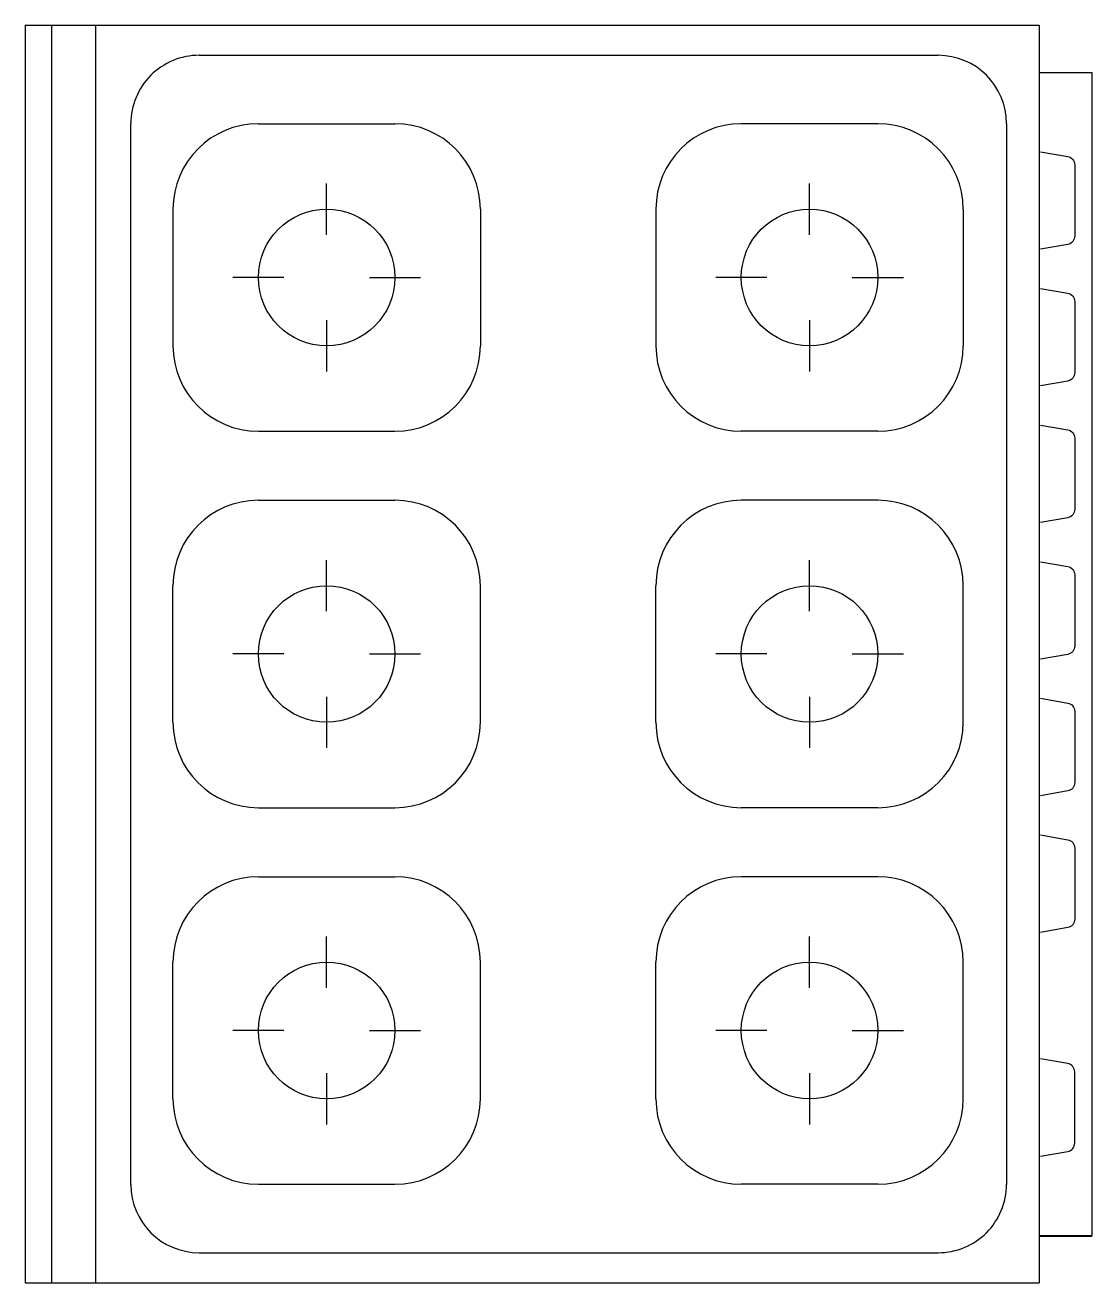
# Model space of a CAD drawing. Header units: millimetres. Extents: x -3019.515 to -3018.849, y 2887.985 to 2888.77.
import ezdxf

# ---------------------------------------------------------------- set-up
doc = ezdxf.new("R2010")
doc.units = ezdxf.units.MM
doc.header["$LTSCALE"] = 10
doc.layers.add('cozinha_fogões', color=2, linetype='Continuous')

msp = doc.modelspace()

# ---------------------------------------------------------------- linework, layer by layer
at = {"layer": 'cozinha_fogões'}
for p, q in [((-3019.51502, 2888.76992), (-3018.88202, 2888.76992)), ((-3019.51502, 2888.76992), (-3019.51502, 2887.98492)), ((-3018.88202, 2888.76992), (-3018.88202, 2887.98492)), ((-3018.88202, 2888.74044), (-3018.84902, 2888.74044)), ((-3018.84902, 2888.74044), (-3018.84902, 2888.01405)), ((-3018.88202, 2888.0144), (-3018.84902, 2888.0144)), ((-3018.88202, 2888.01405), (-3018.84902, 2888.01405)), ((-3019.51502, 2887.98492), (-3018.88202, 2887.98492))]:
    msp.add_line(p, q, dxfattribs=at)
at = {"layer": 'cozinha_fogões', "color": 1}
for p, q in [((-3019.49852, 2888.76992), (-3019.49852, 2887.98492)), ((-3019.47102, 2888.76992), (-3019.47102, 2887.98492)), ((-3019.40638, 2888.7511), (-3018.94497, 2888.7511)), ((-3019.44902, 2888.04603), (-3019.44902, 2888.70845)), ((-3019.36941, 2888.70838), (-3019.28412, 2888.70838)), ((-3018.98261, 2888.70838), (-3019.0679, 2888.70838)), ((-3018.90233, 2888.70845), (-3018.90233, 2888.04638)), ((-3019.32677, 2888.63909), (-3019.32677, 2888.67107)), ((-3019.02526, 2888.63909), (-3019.02526, 2888.67107)), ((-3019.42271, 2888.65508), (-3019.42271, 2888.56979)), ((-3019.23082, 2888.65508), (-3019.23082, 2888.56979)), ((-3019.1212, 2888.65508), (-3019.1212, 2888.56979)), ((-3018.92931, 2888.65508), (-3018.92931, 2888.56979)), ((-3019.35342, 2888.61244), (-3019.3854, 2888.61244)), ((-3019.30011, 2888.61244), (-3019.26813, 2888.61244)), ((-3019.05191, 2888.61244), (-3019.08389, 2888.61244)), ((-3018.99861, 2888.61244), (-3018.96662, 2888.61244)), ((-3019.32677, 2888.58578), (-3019.32677, 2888.5538)), ((-3019.02526, 2888.58578), (-3019.02526, 2888.5538)), ((-3019.36941, 2888.51649), (-3019.28412, 2888.51649)), ((-3018.98262, 2888.51649), (-3019.0679, 2888.51649)), ((-3019.36941, 2888.47337), (-3019.28412, 2888.47336)), ((-3018.98262, 2888.47337), (-3019.0679, 2888.47336)), ((-3019.32677, 2888.40407), (-3019.32677, 2888.43605)), ((-3019.02526, 2888.40407), (-3019.02526, 2888.43605)), ((-3019.42271, 2888.33478), (-3019.42271, 2888.42006)), ((-3019.23082, 2888.33478), (-3019.23082, 2888.42006)), ((-3019.1212, 2888.33478), (-3019.1212, 2888.42006)), ((-3018.92931, 2888.33478), (-3018.92931, 2888.42006)), ((-3019.35342, 2888.37742), (-3019.3854, 2888.37742)), ((-3019.30011, 2888.37742), (-3019.26813, 2888.37742)), ((-3019.05191, 2888.37742), (-3019.08389, 2888.37742)), ((-3018.99861, 2888.37742), (-3018.96662, 2888.37742)), ((-3019.32677, 2888.35077), (-3019.32677, 2888.31878)), ((-3019.02526, 2888.35077), (-3019.02526, 2888.31878)), ((-3019.36941, 2888.28147), (-3019.28412, 2888.28147)), ((-3018.98261, 2888.28147), (-3019.0679, 2888.28147)), ((-3019.36941, 2888.23835), (-3019.28412, 2888.23835)), ((-3018.98262, 2888.23835), (-3019.0679, 2888.23835)), ((-3019.32677, 2888.16905), (-3019.32677, 2888.20104)), ((-3019.02526, 2888.16905), (-3019.02526, 2888.20104)), ((-3019.42271, 2888.09976), (-3019.42271, 2888.18504)), ((-3019.23082, 2888.09976), (-3019.23082, 2888.18504)), ((-3019.1212, 2888.09976), (-3019.1212, 2888.18504)), ((-3018.92931, 2888.09976), (-3018.92931, 2888.18504)), ((-3019.35342, 2888.1424), (-3019.3854, 2888.1424)), ((-3019.30011, 2888.1424), (-3019.26813, 2888.1424)), ((-3019.05191, 2888.1424), (-3019.08389, 2888.1424)), ((-3018.99861, 2888.1424), (-3018.96662, 2888.1424)), ((-3019.32677, 2888.11575), (-3019.32677, 2888.08377)), ((-3019.02526, 2888.11575), (-3019.02526, 2888.08377)), ((-3019.36941, 2888.04646), (-3019.28412, 2888.04645)), ((-3018.98261, 2888.04646), (-3019.0679, 2888.04645)), ((-3019.40638, 2888.00374), (-3018.94497, 2888.00374))]:
    msp.add_line(p, q, dxfattribs=at)
for points in [[(-3018.881, 2888.6909), (-3018.86409, 2888.68792, -0.36397), (-3018.85968, 2888.68267), (-3018.85968, 2888.63831, -0.36397), (-3018.86409, 2888.63306), (-3018.881, 2888.63008)], [(-3018.881, 2888.60562), (-3018.86409, 2888.60263, -0.36397), (-3018.85968, 2888.59738), (-3018.85968, 2888.55303, -0.36397), (-3018.86409, 2888.54778), (-3018.881, 2888.54479)], [(-3018.881, 2888.52033), (-3018.86409, 2888.51735, -0.36397), (-3018.85968, 2888.5121), (-3018.85968, 2888.46774, -0.36397), (-3018.86409, 2888.46249), (-3018.881, 2888.45951)], [(-3018.881, 2888.43504), (-3018.86409, 2888.43206, -0.36397), (-3018.85968, 2888.42681), (-3018.85968, 2888.38245, -0.36397), (-3018.86409, 2888.3772), (-3018.881, 2888.37422)], [(-3018.881, 2888.34976), (-3018.86409, 2888.34678, -0.36397), (-3018.85968, 2888.34153), (-3018.85968, 2888.29717, -0.36397), (-3018.86409, 2888.29192), (-3018.881, 2888.28894)], [(-3018.881, 2888.26447), (-3018.86409, 2888.26149, -0.36397), (-3018.85968, 2888.25624), (-3018.85968, 2888.21188, -0.36397), (-3018.86409, 2888.20663), (-3018.881, 2888.20365)], [(-3018.881, 2888.06394), (-3018.86409, 2888.06692, 0.36397), (-3018.85968, 2888.07217), (-3018.85968, 2888.11653, 0.36397), (-3018.86409, 2888.12178), (-3018.881, 2888.12476)]]:
    msp.add_lwpolyline(points, format="xyb", dxfattribs=at)
for centre in [(-3019.32677, 2888.61244), (-3019.02526, 2888.61244), (-3019.32677, 2888.37742), (-3019.02526, 2888.37742), (-3019.32677, 2888.1424), (-3019.02526, 2888.1424)]:
    msp.add_circle(centre, 0.04264, dxfattribs=at)
for centre, radius, start, end in [((-3019.40638, 2888.70845), 0.04264, 89.99995, 180.00018), ((-3018.94497, 2888.70845), 0.04264, 0, 89.99995), ((-3019.36941, 2888.65508), 0.0533, 90.00013, 180.00013), ((-3019.28412, 2888.65508), 0.0533, 0.00013, 90.00013), ((-3019.0679, 2888.65508), 0.0533, 89.99987, 179.99987), ((-3018.98261, 2888.65508), 0.0533, 359.99987, 89.99987), ((-3019.36941, 2888.56979), 0.0533, 180.00013, 270.00013), ((-3019.28412, 2888.56979), 0.0533, 270.00013, 0.00013), ((-3019.0679, 2888.56979), 0.0533, 179.99987, 269.99987), ((-3018.98262, 2888.56979), 0.0533, 269.99987, 359.99987), ((-3019.36941, 2888.42006), 0.0533, 89.99987, 179.99987), ((-3019.28412, 2888.42006), 0.0533, 359.99987, 89.99987), ((-3019.0679, 2888.42006), 0.0533, 90.00013, 180.00013), ((-3018.98262, 2888.42006), 0.0533, 0.00013, 90.00013), ((-3019.36941, 2888.33478), 0.0533, 179.99987, 269.99987), ((-3019.28412, 2888.33478), 0.0533, 269.99987, 359.99987), ((-3019.0679, 2888.33478), 0.0533, 180.00013, 270.00013), ((-3018.98261, 2888.33478), 0.0533, 270.00013, 0.00013), ((-3019.36941, 2888.18504), 0.0533, 89.99987, 179.99987), ((-3019.28412, 2888.18504), 0.0533, 359.99987, 89.99987), ((-3019.0679, 2888.18504), 0.0533, 90.00013, 180.00013), ((-3018.98262, 2888.18504), 0.0533, 0.00013, 90.00013), ((-3019.36941, 2888.09976), 0.0533, 179.99987, 269.99987), ((-3019.28412, 2888.09976), 0.0533, 269.99987, 359.99987), ((-3019.0679, 2888.09976), 0.0533, 180.00013, 270.00013), ((-3018.98261, 2888.09976), 0.0533, 270.00013, 0.00013), ((-3019.40638, 2888.04638), 0.04264, 179.99987, 269.99987), ((-3018.94497, 2888.04638), 0.04264, 269.99987, 0)]:
    msp.add_arc(centre, radius, start, end, dxfattribs=at)

doc.saveas('drawing.dxf')
